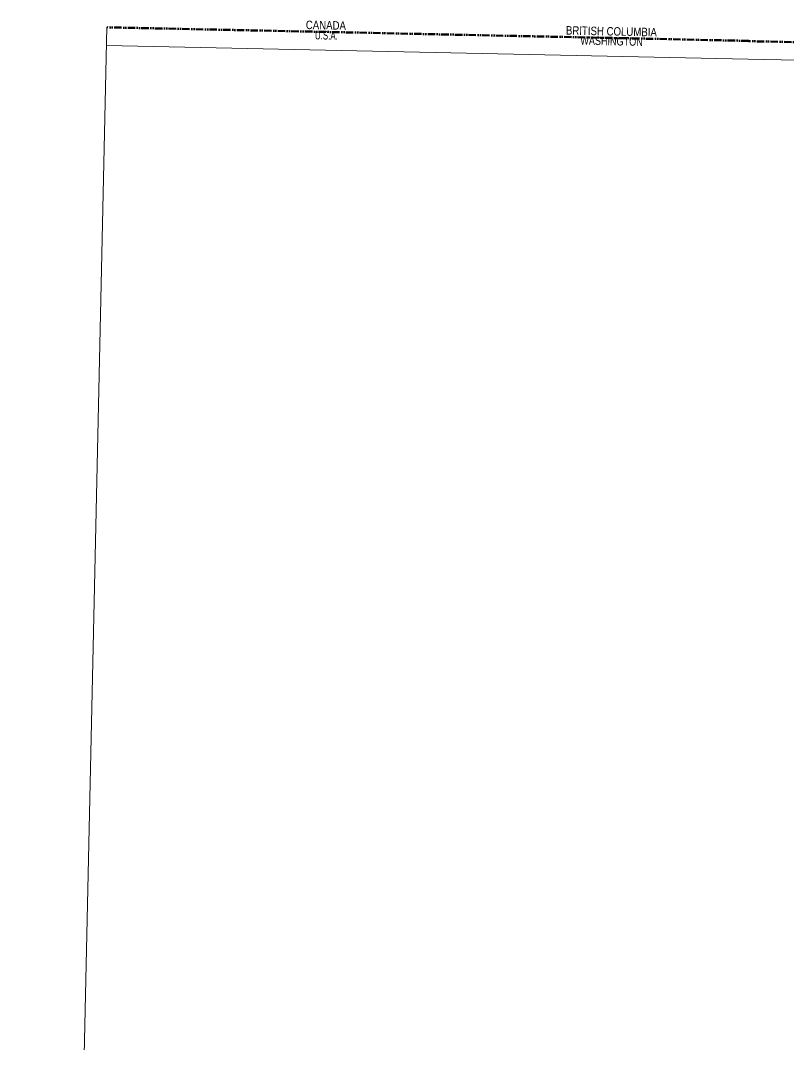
# Model space of a CAD drawing. Header units: feet. Extents: x -489137 to -242534, y 368785 to 558127.
# Drawn here: x -489137 to -452871, y 509757 to 558127 of the extents above; entities that cross this region are included whole.
import ezdxf

# ---------------------------------------------------------------- set-up
doc = ezdxf.new("R2010")
doc.units = ezdxf.units.FT
doc.header["$LTSCALE"] = 70
doc.linetypes.add('DASH_DOUBLE_DOT', pattern=[9.2, 5, -1.2, 0.3, -1.2, 0.3, -1.2])
doc.layers.add('10', color=7, linetype='DASH_DOUBLE_DOT', lineweight=60)
doc.layers.add('4', color=7, linetype='Continuous', lineweight=13)

msp = doc.modelspace()

# ---------------------------------------------------------------- linework, layer by layer
at = {"layer": '10'}
for p, q in [((-454751.55, 557163.36), (-485065.03, 557803.58)), ((-425690.82, 556549.6), (-454755.83, 557147.89))]:
    msp.add_line(p, q, dxfattribs=at)
at = {"layer": '4'}
for points in [[(-242558.54, 553372.83), (-244583.22, 368785.28), (-275154.66, 369142.74), (-305725.57, 369542.24), (-336295.9, 369983.8), (-366865.58, 370467.41), (-397434.59, 370993.07), (-428002.84, 371560.78), (-458570.27, 372170.54), (-489136.84, 372822.34), (-485065.03, 557803.58)], [(-242558.54, 553372.83), (-244583.22, 368785.28), (-275154.66, 369142.74), (-305725.57, 369542.24), (-336295.9, 369983.8), (-366865.58, 370467.41), (-397434.59, 370993.07), (-428002.84, 371560.78), (-458570.27, 372170.54), (-489136.84, 372822.34), (-485065.03, 557803.58)], [(-485080.46, 556942.8), (-454770.68, 556296.26), (-424457.62, 555691.58), (-394141.55, 555128.56), (-363825.83, 554607.27), (-333509.43, 554127.66), (-303192.4, 553689.76), (-272874.8, 553293.56), (-242556.67, 552939.06)], [(-485080.46, 556942.8), (-454770.68, 556296.26), (-424457.62, 555691.58), (-394141.55, 555128.56), (-363825.83, 554607.27), (-333509.43, 554127.66), (-303192.4, 553689.76), (-272874.8, 553293.56), (-242556.67, 552939.06)]]:
    msp.add_lwpolyline(points, dxfattribs=at)

# ---------------------------------------------------------------- texts
at = {"layer": '10'}
for s, width, p in [('CANADA', 0.85, (-475667.21, 557722.83)), ('BRITISH COLUMBIA', 0.85, (-463384.87, 557461.46)), ('U.S.A.', 0.7, (-475235.57, 557236.45)), ('WASHINGTON', 0.8, (-462705.29, 556985.79))]:
    msp.add_text(s, height=400, rotation=358.79, dxfattribs=dict(at, width=width)).set_placement(p)

doc.saveas('drawing.dxf')
